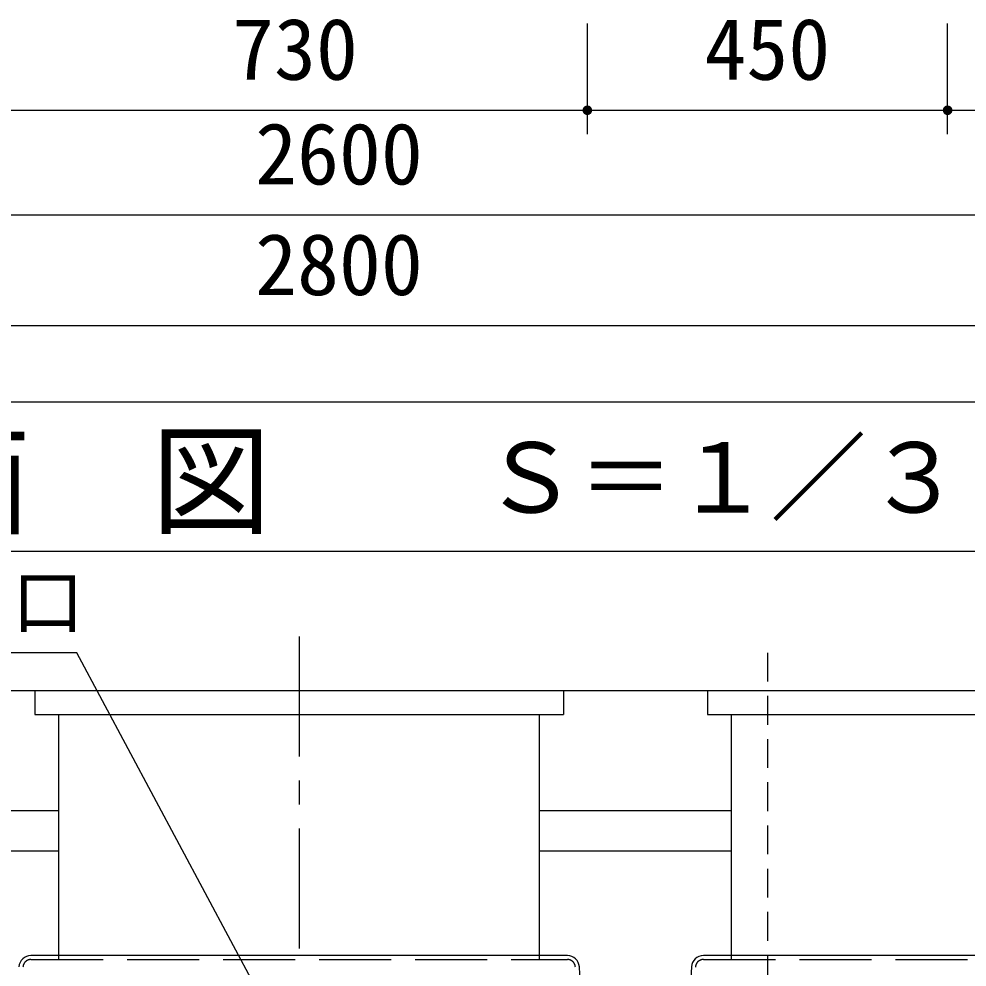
# Model space of a CAD drawing. Units: millimetres, scale not verified. Extents: x -8910 to 8910, y -6308 to 6308.
# Drawn here: x -5074 to -3890, y -1899 to -714 of the extents above; entities that cross this region are included whole.
import ezdxf
from ezdxf.enums import TextEntityAlignment as Align

# ---------------------------------------------------------------- set-up
doc = ezdxf.new("R2010")
doc.units = ezdxf.units.MM
doc.header["$LTSCALE"] = 30
for name, pattern in [('CHAIN1', [8, 5, -1, 1, -1]), ('DASHED1', [1.8, 1.2, -0.6]), ('DASHED3', [4, 3, -1])]:
    doc.linetypes.add(name, pattern=pattern)
for name, color, linetype, lineweight in [('0-0_09', 3, 'Continuous', 25), ('0-2_空気管', 3, 'Continuous', 25), ('0-3_製作', 5, 'Continuous', 25), ('0-4_機器', 2, 'Continuous', 25), ('0-5_文字', 7, 'Continuous', 25), ('0-7_07', 3, 'Continuous', 25)]:
    doc.layers.add(name, color=color, linetype=linetype, lineweight=lineweight)
doc.styles.add('ＭＳ ゴシック', font='')
doc.styles.get('ＭＳ ゴシック').set_extended_font_data('MS Gothic')

msp = doc.modelspace()

# ---------------------------------------------------------------- linework, layer by layer
at = {"layer": '0-0_09'}
for p, q in [((-5023.85, -1889.4), (-5023.85, -1583.42)), ((-4423.85, -1583.42), (-4423.85, -1889.4)), ((-4183.85, -1889.4), (-4183.85, -1583.42)), ((-4388.84, -1884.4), (-5058.86, -1884.4)), ((-3548.84, -1884.4), (-4218.86, -1884.4)), ((-4371.23, -1945.75), (-4373.86, -1898.61)), ((-4233.84, -1898.61), (-4236.46, -1945.75))]:
    msp.add_line(p, q, dxfattribs=at)
at = {"layer": '0-0_09', "linetype": 'DASHED3'}
for p, q in [((-5058.86, -1889.4), (-4388.84, -1889.4)), ((-4218.86, -1889.4), (-3548.84, -1889.4))]:
    msp.add_line(p, q, dxfattribs=at)
at = {"layer": '0-0_09'}
for centre, start, end in [((-5058.86, -1899.4), 90, 177), ((-4388.84, -1899.4), 3, 90), ((-4218.86, -1899.4), 90, 177)]:
    msp.add_arc(centre, 15, start, end, dxfattribs=at)
at = {"layer": '0-0_09', "linetype": 'DASHED3'}
for centre, start, end in [((-5058.86, -1899.4), 90, 177), ((-4388.84, -1899.4), 3, 90), ((-4218.86, -1899.4), 90, 177)]:
    msp.add_arc(centre, 10, start, end, dxfattribs=at)
at = {"layer": '0-2_空気管', "linetype": 'CHAIN1'}
msp.add_line((-4723.85, -1485.75), (-4723.85, -1905.12), dxfattribs=at)
at = {"layer": '0-3_製作', "color": 2}
for p, q in [((-4363.85, -857.96), (-4363.85, -719.5)), ((-3913.85, -857.96), (-3913.85, -719.5))]:
    msp.add_line(p, q, dxfattribs=at)
at = {"layer": '0-3_製作'}
for points in [[(-4369.84, -827.58), (-4363.85, -827.96), (-4369.85, -827.96)], [(-4369.85, -827.96), (-4369.66, -829.45), (-4369.8, -828.71)], [(-4369.85, -827.96), (-4369.43, -830.17), (-4369.66, -829.45)], [(-4363.85, -827.96), (-4369.43, -830.17), (-4369.85, -827.96)], [(-4369.74, -826.83), (-4363.85, -827.96), (-4369.84, -827.58)], [(-4369.55, -826.1), (-4363.85, -827.96), (-4369.74, -826.83)], [(-4369.28, -825.4), (-4363.85, -827.96), (-4369.55, -826.1)], [(-4363.85, -827.96), (-4369.11, -830.85), (-4369.43, -830.17)], [(-4368.91, -824.74), (-4363.85, -827.96), (-4369.28, -825.4)], [(-4363.85, -827.96), (-4368.7, -831.48), (-4369.11, -830.85)], [(-4368.47, -824.13), (-4363.85, -827.96), (-4368.91, -824.74)], [(-4363.85, -827.96), (-4368.22, -832.06), (-4368.7, -831.48)], [(-4367.96, -823.58), (-4363.85, -827.96), (-4368.47, -824.13)], [(-4363.85, -827.96), (-4367.67, -832.58), (-4368.22, -832.06)], [(-4367.38, -823.1), (-4363.85, -827.96), (-4367.96, -823.58)], [(-4363.85, -827.96), (-4367.06, -833.02), (-4367.67, -832.58)], [(-4366.74, -822.7), (-4363.85, -827.96), (-4367.38, -823.1)], [(-4363.85, -827.96), (-4366.4, -833.39), (-4367.06, -833.02)], [(-4366.06, -822.38), (-4363.85, -827.96), (-4366.74, -822.7)], [(-4363.85, -827.96), (-4365.7, -833.66), (-4366.4, -833.39)], [(-4365.34, -822.15), (-4363.85, -827.96), (-4366.06, -822.38)], [(-4363.85, -827.96), (-4364.97, -833.85), (-4365.7, -833.66)], [(-4364.6, -822), (-4363.85, -827.96), (-4365.34, -822.15)], [(-4363.85, -827.96), (-4364.23, -833.94), (-4364.97, -833.85)], [(-4364.6, -822), (-4363.85, -821.96), (-4363.85, -827.96)], [(-4363.85, -827.96), (-4363.85, -833.96), (-4364.23, -833.94)], [(-4363.85, -821.96), (-4357.85, -827.96), (-4363.85, -827.96)], [(-4363.47, -821.97), (-4357.85, -827.96), (-4363.85, -821.96)], [(-4363.85, -827.96), (-4363.1, -833.91), (-4363.85, -833.96)], [(-4363.85, -827.96), (-4362.36, -833.77), (-4363.1, -833.91)], [(-4357.85, -827.96), (-4362.36, -833.77), (-4363.85, -827.96)], [(-4362.72, -822.06), (-4357.85, -827.96), (-4363.47, -821.97)], [(-4361.99, -822.25), (-4357.85, -827.96), (-4362.72, -822.06)], [(-4357.85, -827.96), (-4361.64, -833.54), (-4362.36, -833.77)], [(-4361.29, -822.53), (-4357.85, -827.96), (-4361.99, -822.25)], [(-4357.85, -827.96), (-4360.96, -833.21), (-4361.64, -833.54)], [(-4360.63, -822.89), (-4357.85, -827.96), (-4361.29, -822.53)], [(-4357.85, -827.96), (-4360.32, -832.81), (-4360.96, -833.21)], [(-4360.02, -823.33), (-4357.85, -827.96), (-4360.63, -822.89)], [(-4357.85, -827.96), (-4359.74, -832.33), (-4360.32, -832.81)], [(-4359.47, -823.85), (-4357.85, -827.96), (-4360.02, -823.33)], [(-4357.85, -827.96), (-4359.23, -831.78), (-4359.74, -832.33)], [(-4358.99, -824.43), (-4357.85, -827.96), (-4359.47, -823.85)], [(-4357.85, -827.96), (-4358.78, -831.17), (-4359.23, -831.78)], [(-4358.59, -825.07), (-4357.85, -827.96), (-4358.99, -824.43)], [(-4357.85, -827.96), (-4358.42, -830.51), (-4358.78, -831.17)], [(-4358.27, -825.75), (-4357.85, -827.96), (-4358.59, -825.07)], [(-4357.85, -827.96), (-4358.14, -829.81), (-4358.42, -830.51)], [(-4358.04, -826.46), (-4357.85, -827.96), (-4358.27, -825.75)], [(-4357.85, -827.96), (-4357.95, -829.08), (-4358.14, -829.81)], [(-4358.04, -826.46), (-4357.9, -827.2), (-4357.85, -827.96)], [(-4357.85, -827.96), (-4357.86, -828.33), (-4357.95, -829.08)], [(-3919.84, -827.58), (-3913.85, -827.96), (-3919.85, -827.96)], [(-3919.85, -827.96), (-3919.43, -830.17), (-3919.8, -828.71)], [(-3919.85, -827.96), (-3919.11, -830.85), (-3919.43, -830.17)], [(-3913.85, -827.96), (-3919.11, -830.85), (-3919.85, -827.96)], [(-3919.74, -826.83), (-3913.85, -827.96), (-3919.84, -827.58)], [(-3919.8, -828.71), (-3919.43, -830.17), (-3919.66, -829.45)], [(-3919.55, -826.1), (-3913.85, -827.96), (-3919.74, -826.83)], [(-3919.28, -825.4), (-3913.85, -827.96), (-3919.55, -826.1)], [(-3918.91, -824.74), (-3913.85, -827.96), (-3919.28, -825.4)], [(-3913.85, -827.96), (-3918.7, -831.48), (-3919.11, -830.85)], [(-3918.47, -824.13), (-3913.85, -827.96), (-3918.91, -824.74)], [(-3913.85, -827.96), (-3918.22, -832.06), (-3918.7, -831.48)], [(-3917.96, -823.58), (-3913.85, -827.96), (-3918.47, -824.13)], [(-3913.85, -827.96), (-3917.67, -832.58), (-3918.22, -832.06)], [(-3917.38, -823.1), (-3913.85, -827.96), (-3917.96, -823.58)], [(-3913.85, -827.96), (-3917.06, -833.02), (-3917.67, -832.58)], [(-3916.74, -822.7), (-3913.85, -827.96), (-3917.38, -823.1)], [(-3913.85, -827.96), (-3916.4, -833.39), (-3917.06, -833.02)], [(-3916.06, -822.38), (-3913.85, -827.96), (-3916.74, -822.7)], [(-3913.85, -827.96), (-3915.7, -833.66), (-3916.4, -833.39)], [(-3915.34, -822.15), (-3913.85, -827.96), (-3916.06, -822.38)], [(-3913.85, -827.96), (-3914.97, -833.85), (-3915.7, -833.66)], [(-3914.6, -822), (-3913.85, -827.96), (-3915.34, -822.15)], [(-3913.85, -827.96), (-3914.23, -833.94), (-3914.97, -833.85)], [(-3914.6, -822), (-3913.85, -821.96), (-3913.85, -827.96)], [(-3913.85, -827.96), (-3913.85, -833.96), (-3914.23, -833.94)], [(-3913.85, -821.96), (-3907.85, -827.96), (-3913.85, -827.96)], [(-3913.47, -821.97), (-3907.85, -827.96), (-3913.85, -821.96)], [(-3913.85, -827.96), (-3913.1, -833.91), (-3913.85, -833.96)], [(-3913.85, -827.96), (-3912.36, -833.77), (-3913.1, -833.91)], [(-3907.85, -827.96), (-3912.36, -833.77), (-3913.85, -827.96)], [(-3912.72, -822.06), (-3907.85, -827.96), (-3913.47, -821.97)], [(-3911.99, -822.25), (-3907.85, -827.96), (-3912.72, -822.06)], [(-3907.85, -827.96), (-3911.64, -833.54), (-3912.36, -833.77)], [(-3911.29, -822.53), (-3907.85, -827.96), (-3911.99, -822.25)], [(-3907.85, -827.96), (-3910.96, -833.21), (-3911.64, -833.54)], [(-3910.63, -822.89), (-3907.85, -827.96), (-3911.29, -822.53)], [(-3907.85, -827.96), (-3910.32, -832.81), (-3910.96, -833.21)], [(-3910.02, -823.33), (-3907.85, -827.96), (-3910.63, -822.89)], [(-3907.85, -827.96), (-3909.74, -832.33), (-3910.32, -832.81)], [(-3909.47, -823.85), (-3907.85, -827.96), (-3910.02, -823.33)], [(-3907.85, -827.96), (-3909.23, -831.78), (-3909.74, -832.33)], [(-3908.99, -824.43), (-3907.85, -827.96), (-3909.47, -823.85)], [(-3907.85, -827.96), (-3908.78, -831.17), (-3909.23, -831.78)], [(-3908.59, -825.07), (-3907.85, -827.96), (-3908.99, -824.43)], [(-3907.85, -827.96), (-3908.42, -830.51), (-3908.78, -831.17)], [(-3908.27, -825.75), (-3907.85, -827.96), (-3908.59, -825.07)], [(-3907.85, -827.96), (-3908.14, -829.81), (-3908.42, -830.51)], [(-3908.27, -825.75), (-3907.9, -827.2), (-3907.85, -827.96)], [(-3908.04, -826.46), (-3907.9, -827.2), (-3908.27, -825.75)], [(-3907.85, -827.96), (-3907.95, -829.08), (-3908.14, -829.81)], [(-3907.85, -827.96), (-3907.86, -828.33), (-3907.95, -829.08)]]:
    msp.add_solid(points, dxfattribs=at)
at = {"layer": '0-4_機器'}
for p, q in [((-5093.85, -827.96), (-4363.85, -827.96)), ((-4363.85, -827.96), (-3913.85, -827.96)), ((-3913.85, -827.96), (-3373.85, -827.96)), ((-5973.85, -958.82), (-3373.85, -958.82)), ((-6073.85, -1097.09), (-3273.85, -1097.09)), ((-7009.2, -1553.42), (-2260.7, -1553.42)), ((-5278.85, -1703.42), (-5023.85, -1703.42)), ((-4423.85, -1703.42), (-4183.85, -1703.42)), ((-5278.85, -1753.42), (-5023.85, -1753.42)), ((-4423.85, -1753.42), (-4183.85, -1753.42))]:
    msp.add_line(p, q, dxfattribs=at)
at = {"layer": '0-4_機器', "color": 3}
for p, q in [((-5053.85, -1553.42), (-5053.85, -1583.42)), ((-5053.85, -1553.42), (-4393.85, -1553.42)), ((-4393.85, -1553.42), (-4393.85, -1583.42)), ((-4213.85, -1553.42), (-3553.85, -1553.42)), ((-4213.85, -1553.42), (-4213.85, -1583.42)), ((-5053.85, -1583.42), (-4393.85, -1583.42)), ((-4213.85, -1583.42), (-3553.85, -1583.42))]:
    msp.add_line(p, q, dxfattribs=at)
msp.add_lwpolyline([(-3560.75, -1378.95), (-3560.75, -1192.64), (-5590.08, -1192.64), (-5590.08, -1378.95)], close=True, dxfattribs=at)
at = {"layer": '0-5_文字', "color": 3}
for p, q in [((-5001.55, -1506.13), (-5267.55, -1506.13)), ((-4695.05, -2079.06), (-5001.55, -1506.13))]:
    msp.add_line(p, q, dxfattribs=at)
at = {"layer": '0-7_07', "linetype": 'DASHED1'}
msp.add_line((-4138.85, -1505.95), (-4138.85, -3773.42), dxfattribs=at)

# ---------------------------------------------------------------- texts
at = {"layer": '0-3_製作', "color": 4, "style": 'ＭＳ ゴシック'}
for s, p in [('730', (-4807.6, -812.96)), ('450', (-4217.6, -812.96)), ('2600', (-4778.85, -943.82)), ('2800', (-4778.85, -1082.09))]:
    msp.add_text(s, height=76.98, dxfattribs=at).set_placement(p, align=Align.BOTTOM_LEFT)
at = {"layer": '0-4_機器', "color": 4, "style": 'ＭＳ ゴシック'}
for s, height, p in [('平\u3000面\u3000図', 110, (-5508.84, -1378.92)), ('Ｓ＝１／３０', 87.98, (-4495.28, -1357.24))]:
    msp.add_text(s, height=height, dxfattribs=at).set_placement(p, align=Align.BOTTOM_LEFT)
at = {"layer": '0-5_文字', "color": 4, "style": 'ＭＳ ゴシック'}
msp.add_text('掃除口', height=65.98, dxfattribs=at).set_placement((-5262.55, -1495.13), align=Align.BOTTOM_LEFT)

doc.saveas('drawing.dxf')
